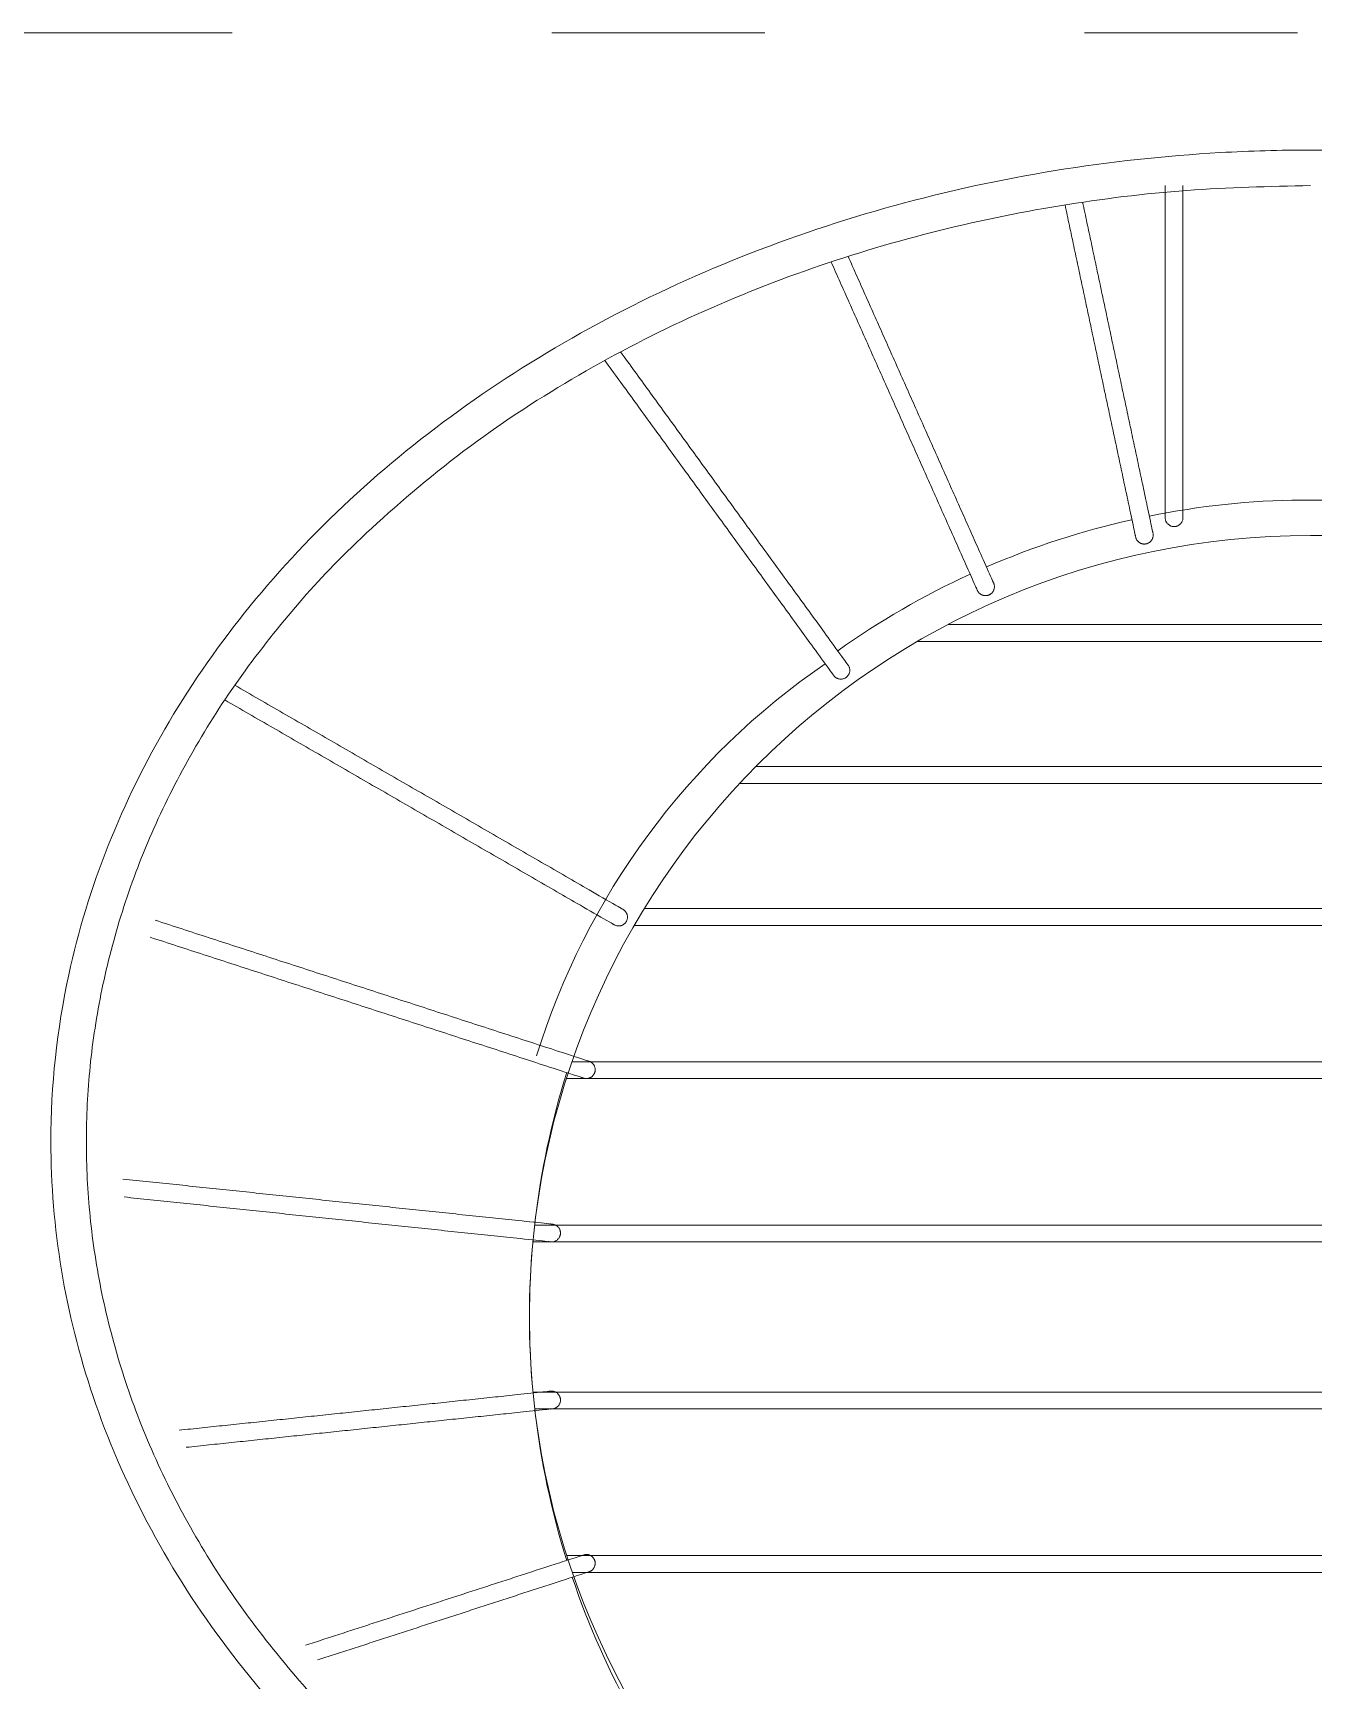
# Model space of a CAD drawing. Header units: millimetres. Extents: x 29001 to 40804, y -8833 to -5892.
# Drawn here: x 29554.44 to 29590.5, y -6571.65 to -6525.25 of the extents above; entities that cross this region are included whole.
import ezdxf

# ---------------------------------------------------------------- set-up
doc = ezdxf.new("R2010")
doc.units = ezdxf.units.MM
doc.linetypes.add('ACAD_ISO03W100', pattern=[30, 12, -18])
doc.layers.get('0').update_dxf_attribs({"lineweight": 0})
doc.layers.add('xxx_Auto_Tefris_Silik', color=252, linetype='Continuous', lineweight=0)
doc.layers.add('xxx_Auto_Tefris_Tefris', color=32, linetype='Continuous', lineweight=0)

# ---------------------------------------------------------------- blocks, each defined once
blk = doc.blocks.new('TÜM LAYOOUT')
at = {"color": 240, "linetype": 'ACAD_ISO03W100', "lineweight": 0, "ltscale": 0.5, "true_color": 0xed1f24}
blk.add_lwpolyline([(364.265, -1836.449), (364.265, -203.451), (888.765, -203.451)], dxfattribs=at)
blk = doc.blocks.new('MOBİLYALAR')
at = {"layer": 'xxx_Auto_Tefris_Silik'}
for p, q in [((435.429, -220.115), (806.097, -220.115)), ((434.567, -220.591), (806.959, -220.591)), ((430.011, -224.115), (811.515, -224.115)), ((429.553, -224.591), (811.973, -224.591)), ((426.872, -228.115), (814.654, -228.115)), ((426.588, -228.591), (814.937, -228.591)), ((424.836, -232.428), (816.689, -232.428)), ((424.678, -232.905), (816.848, -232.905)), ((423.784, -237.029), (817.742, -237.029)), ((423.733, -237.505), (817.793, -237.505)), ((423.736, -241.735), (817.79, -241.735)), ((423.788, -242.211), (817.738, -242.211)), ((424.688, -246.339), (816.837, -246.339)), ((424.848, -246.815), (816.678, -246.815))]:
    blk.add_line(p, q, dxfattribs=at)
for points, knots in [([(442.043, -207.75), (442.043, -212.428), (442.043, -217.106), (442.043, -217.356), (441.793, -217.356), (441.543, -217.356), (441.543, -217.106), (441.543, -212.428), (441.543, -207.75)], [0, 0, 0, 9.355225, 9.355225, 9.747924, 9.747924, 10.140623, 10.140623, 19.495847, 19.495847, 19.495847]), ([(439.217, -208.221), (440.208, -212.883), (441.199, -217.545), (441.251, -217.79), (441.007, -217.842), (440.762, -217.894), (440.71, -217.649), (439.716, -212.973), (438.722, -208.297)], [0, 0, 0, 9.532977, 9.532977, 9.925677, 9.925677, 10.318376, 10.318376, 19.879785, 19.879785, 19.879785]), ([(432.611, -209.745), (434.66, -214.347), (436.71, -218.949), (436.811, -219.178), (436.583, -219.279), (436.354, -219.381), (436.253, -219.153), (434.193, -214.526), (432.133, -209.9)], [0, 0, 0, 10.075638, 10.075638, 10.468337, 10.468337, 10.861036, 10.861036, 20.989001, 20.989001, 20.989001]), ([(426.201, -212.434), (429.405, -216.845), (432.61, -221.256), (432.757, -221.458), (432.554, -221.605), (432.352, -221.752), (432.205, -221.55), (428.981, -217.112), (425.757, -212.675)], [0, 0, 0, 10.903723, 10.903723, 11.296422, 11.296422, 11.689121, 11.689121, 22.659097, 22.659097, 22.659097]), ([(415.336, -221.825), (420.804, -224.982), (426.272, -228.139), (426.489, -228.264), (426.364, -228.481), (426.239, -228.697), (426.022, -228.572), (420.538, -225.406), (415.053, -222.239)], [0, 0, 0, 12.628439, 12.628439, 13.021139, 13.021139, 13.413838, 13.413838, 26.07952, 26.07952, 26.07952]), ([(413.094, -228.444), (419.204, -230.43), (425.314, -232.415), (425.552, -232.492), (425.475, -232.73), (425.398, -232.968), (425.16, -232.89), (419.057, -230.907), (412.954, -228.924)], [0, 0, 0, 12.849133, 12.849133, 13.241832, 13.241832, 13.634531, 13.634531, 26.468787, 26.468787, 26.468787]), ([(412.184, -235.733), (418.235, -236.369), (424.285, -237.005), (424.534, -237.031), (424.508, -237.28), (424.482, -237.528), (424.233, -237.502), (418.224, -236.871), (412.216, -236.239)], [0, 0, 0, 12.167907, 12.167907, 12.560607, 12.560607, 12.953306, 12.953306, 25.036968, 25.036968, 25.036968]), ([(413.767, -242.809), (419, -242.259), (424.233, -241.709), (424.482, -241.683), (424.508, -241.931), (424.534, -242.18), (424.285, -242.206), (419.127, -242.748), (413.969, -243.29)], [0, 0, 0, 10.523754, 10.523754, 10.916453, 10.916453, 11.309152, 11.309152, 21.682649, 21.682649, 21.682649]), ([(417.331, -248.865), (421.245, -247.593), (425.16, -246.321), (425.398, -246.243), (425.475, -246.481), (425.552, -246.719), (425.314, -246.796), (421.491, -248.039), (417.668, -249.281)], [0, 0, 0, 8.232194, 8.232194, 8.624893, 8.624893, 9.017592, 9.017592, 17.057796, 17.057796, 17.057796])]:
    blk.add_rational_spline(points, [1, 1, 1, 0.707106781187, 1, 0.707106781187, 1, 1, 1], degree=2, knots=knots, dxfattribs=at)
at = {"layer": 'xxx_Auto_Tefris_Tefris'}
for p, q in [((445.383, -216.607), (795.643, -216.606)), ((445.633, -217.606), (795.893, -217.606))]:
    blk.add_line(p, q, dxfattribs=at)
blk.add_lwpolyline([(795.893, -206.751), (445.633, -206.751)], dxfattribs=at)
for centre, radius, start, end in [((445.633, -239.606), 23, 90.6228, 101.3772), ((445.633, -239.606), 23, 102.6228, 113.3772), ((445.633, -239.606), 22, 90, 270), ((445.633, -239.606), 23, 114.6228, 125.3772), ((443.78, -238.426), 20.874, 124.4749, 162.8219), ((446.636, -239.606), 23, 162.6228, 173.3772), ((446.636, -239.606), 23, 174.6228, 185.3772), ((446.636, -239.606), 23, 186.6228, 197.3772), ((446.636, -239.606), 23, 198.6228, 209.3772)]:
    blk.add_arc(centre, radius, start, end, dxfattribs=at)
blk.add_open_spline([(445.633, -262.606), (442.718, -262.605), (439.803, -262.322), (433.938, -261.162), (431.002, -260.244), (425.533, -257.83), (423.001, -256.335), (418.516, -252.866), (416.564, -250.892), (413.386, -246.596), (412.159, -244.273), (410.557, -239.522), (410.154, -237.1), (410.154, -234.678), (410.154, -233.105), (410.323, -231.532), (411.192, -227.516), (412.147, -225.111), (414.823, -220.598), (416.543, -218.489), (420.617, -214.711), (422.971, -213.041), (428.146, -210.248), (430.967, -209.125), (436.88, -207.5), (439.972, -206.998), (443.939, -206.774), (444.786, -206.75), (445.633, -206.751)], degree=3, knots=[4.712389, 4.712389, 4.712389, 4.712389, 4.960422, 4.960422, 5.226706, 5.226706, 5.492989, 5.492989, 5.759273, 5.759273, 6.025556, 6.025556, 6.283185, 6.283185, 6.283185, 6.450503, 6.450503, 6.716786, 6.716786, 6.98307, 6.98307, 7.249353, 7.249353, 7.515637, 7.515637, 7.781921, 7.781921, 7.853982, 7.853982, 7.853982, 7.853982], dxfattribs=at)
blk.add_rational_spline([(445.633, -261.606), (411.154, -261.606), (411.154, -234.678), (411.154, -207.75), (445.633, -207.75)], [1, 0.707106781187, 1, 0.707106781187, 1], degree=2, knots=[4.712389, 4.712389, 4.712389, 6.283185, 6.283185, 7.853982, 7.853982, 7.853982], dxfattribs=at)

msp = doc.modelspace()

# ---------------------------------------------------------------- block references
at = {"color": 6}
msp.add_blockref('TÜM LAYOOUT', (29144.792, -6321.799), dxfattribs=at)

# ---------------------------------------------------------------- next in the draw order: block references
msp.add_blockref('MOBİLYALAR', (29144.792, -6321.799), dxfattribs=at)

doc.saveas('drawing.dxf')
